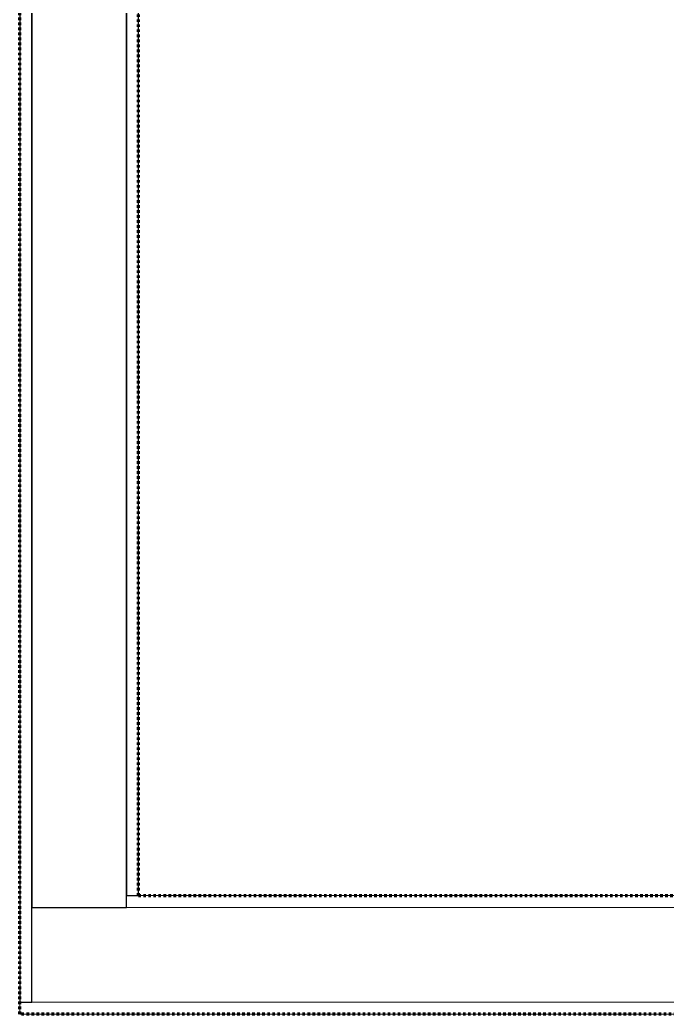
# Model space of a CAD drawing. Header units: millimetres. Extents: x -5300 to 98858, y -5196 to 93886.
# Drawn here: x 30185 to 31004, y 46335 to 47592 of the extents above; entities that cross this region are included whole.
import ezdxf

# ---------------------------------------------------------------- set-up
doc = ezdxf.new("R2010")
doc.units = ezdxf.units.MM
doc.linetypes.add('Штрих', pattern=[6.35, 3.175, -3.175])
doc.linetypes.add('Штрих_2_', pattern=[6.35, 3.175, -3.175])
for name, color, linetype, lineweight, true_color in [('_Разделитель помещений_', 4, 'Штрих', 70, 0x00ffff), ('Стены', 7, 'Continuous', 18, 0x7f7f7f), ('Стены разрез', 7, 'Continuous', 50, 0x7f7f7f)]:
    doc.layers.add(name, color=color, linetype=linetype, lineweight=lineweight, true_color=true_color)

# ---------------------------------------------------------------- blocks, each defined once
blk = doc.blocks.new('СТВ_Перегородка_Кирпич 61120 - СТВ_Перегородка_Кирпич 2-242550-Подвал')
at = {"layer": 'Стены', "color": 254, "true_color": 0xd4d4d4}
blk.add_line((30200, 46350), (38750, 46350), dxfattribs=at)
blk = doc.blocks.new('СТВ_Перегородка_Кирпич 61120 - СТВ_Перегородка_Кирпич-242543-Подвал')
at = {"layer": 'Стены', "color": 254, "true_color": 0xd4d4d4}
for p, q in [((30320, 46485), (30320, 46470)), ((30320, 46485), (30320, 46485)), ((30320, 46485), (30320, 46470)), ((30320, 46470), (30320, 46485)), ((30320, 46485), (33250, 46485)), ((33250, 46485), (30320, 46485)), ((30320, 46485), (30320, 46485)), ((33235, 46485), (30320, 46485)), ((30200, 46470), (30200, 46350)), ((30200, 46470), (30200, 46470)), ((30200, 46470), (30200, 46350)), ((30200, 46350), (30200, 46470)), ((30200, 46470), (33250, 46470)), ((33250, 46470), (30200, 46470)), ((30200, 46470), (30200, 46470)), ((33250, 46470), (30200, 46470)), ((30320, 46470), (30320, 46470)), ((30320, 46470), (33250, 46470)), ((30320, 46470), (33235, 46470)), ((30320, 46470), (30320, 46470)), ((33250, 46470), (30320, 46470)), ((30185, 46350), (30185, 46350)), ((30185, 46350), (30185, 46335)), ((30185, 46350), (30185, 46335)), ((30185, 46335), (30185, 46350)), ((30185, 46350), (38750, 46350)), ((38750, 46350), (30185, 46350)), ((30185, 46350), (30185, 46350)), ((38635, 46350), (30185, 46350)), ((30200, 46350), (30200, 46350)), ((30200, 46350), (33250, 46350)), ((30200, 46350), (33250, 46350)), ((30200, 46350), (30200, 46350)), ((33250, 46350), (30200, 46350)), ((38750, 46335), (30185, 46335)), ((30185, 46335), (30185, 46335)), ((38635, 46335), (30185, 46335)), ((30185, 46335), (30185, 46335)), ((38750, 46335), (30185, 46335))]:
    blk.add_line(p, q, dxfattribs=at)
blk = doc.blocks.new('СТВ_Перегородка_Кирпич 61120 - СТВ_Перегородка_Кирпич 61120-242547-Подвал')
for name in ['СТВ_Перегородка_Кирпич 61120 - СТВ_Перегородка_Кирпич-242543-Подвал', 'СТВ_Перегородка_Кирпич 61120 - СТВ_Перегородка_Кирпич 2-242550-Подвал']:
    blk.add_blockref(name, (0, 0))
blk = doc.blocks.new('СТВ_Перегородка_Кирпич 163544 - СТВ_Перегородка_Кирпич 2-247283-Подвал')
at = {"layer": 'Стены', "color": 254, "true_color": 0xd4d4d4}
blk.add_line((30200, 46350), (30200, 51510), dxfattribs=at)
blk = doc.blocks.new('СТВ_Перегородка_Кирпич 163544 - СТВ_Перегородка_Кирпич 163544-247280-Подвал')
at = {"layer": 'Стены', "color": 254, "true_color": 0xd4d4d4}
for p, q in [((30320, 46485), (30320, 46485)), ((30335, 46485), (30335, 46485)), ((30200, 46470), (30200, 46470)), ((30320, 46470), (30320, 46470)), ((30185, 46350), (30185, 46350)), ((30200, 46350), (30200, 46350))]:
    blk.add_line(p, q, dxfattribs=at)
at = {"layer": 'Стены разрез', "color": 254, "lineweight": 25, "true_color": 0xd4d4d4}
for p, q in [((30200, 51390), (30200, 46470)), ((30320, 46470), (30320, 51390)), ((30185, 51375), (30185, 46350)), ((30200, 46350), (30200, 51375)), ((30320, 51375), (30320, 46485)), ((30335, 46485), (30335, 51375)), ((30320, 46485), (30335, 46485)), ((30200, 46470), (30320, 46470)), ((30185, 46350), (30200, 46350))]:
    blk.add_line(p, q, dxfattribs=at)
blk.add_blockref('СТВ_Перегородка_Кирпич 163544 - СТВ_Перегородка_Кирпич 2-247283-Подвал', (0, 0))

msp = doc.modelspace()

# ---------------------------------------------------------------- linework, layer by layer
at = {"layer": '_Разделитель помещений_', "color": 131, "linetype": 'Штрих_2_', "true_color": 0xaaffff}
for p, q in [((30185, 46335), (30185, 51375)), ((30335, 46485), (30335, 51375)), ((30335, 46485), (33235, 46485)), ((38750, 46335), (30185, 46335))]:
    msp.add_line(p, q, dxfattribs=at)

# ---------------------------------------------------------------- block references
at = {"layer": 'Стены', "color": 254, "true_color": 0xd4d4d4}
for name in ['СТВ_Перегородка_Кирпич 163544 - СТВ_Перегородка_Кирпич 163544-247280-Подвал', 'СТВ_Перегородка_Кирпич 61120 - СТВ_Перегородка_Кирпич 61120-242547-Подвал']:
    msp.add_blockref(name, (0, 0), dxfattribs=at)

doc.saveas('drawing.dxf')
